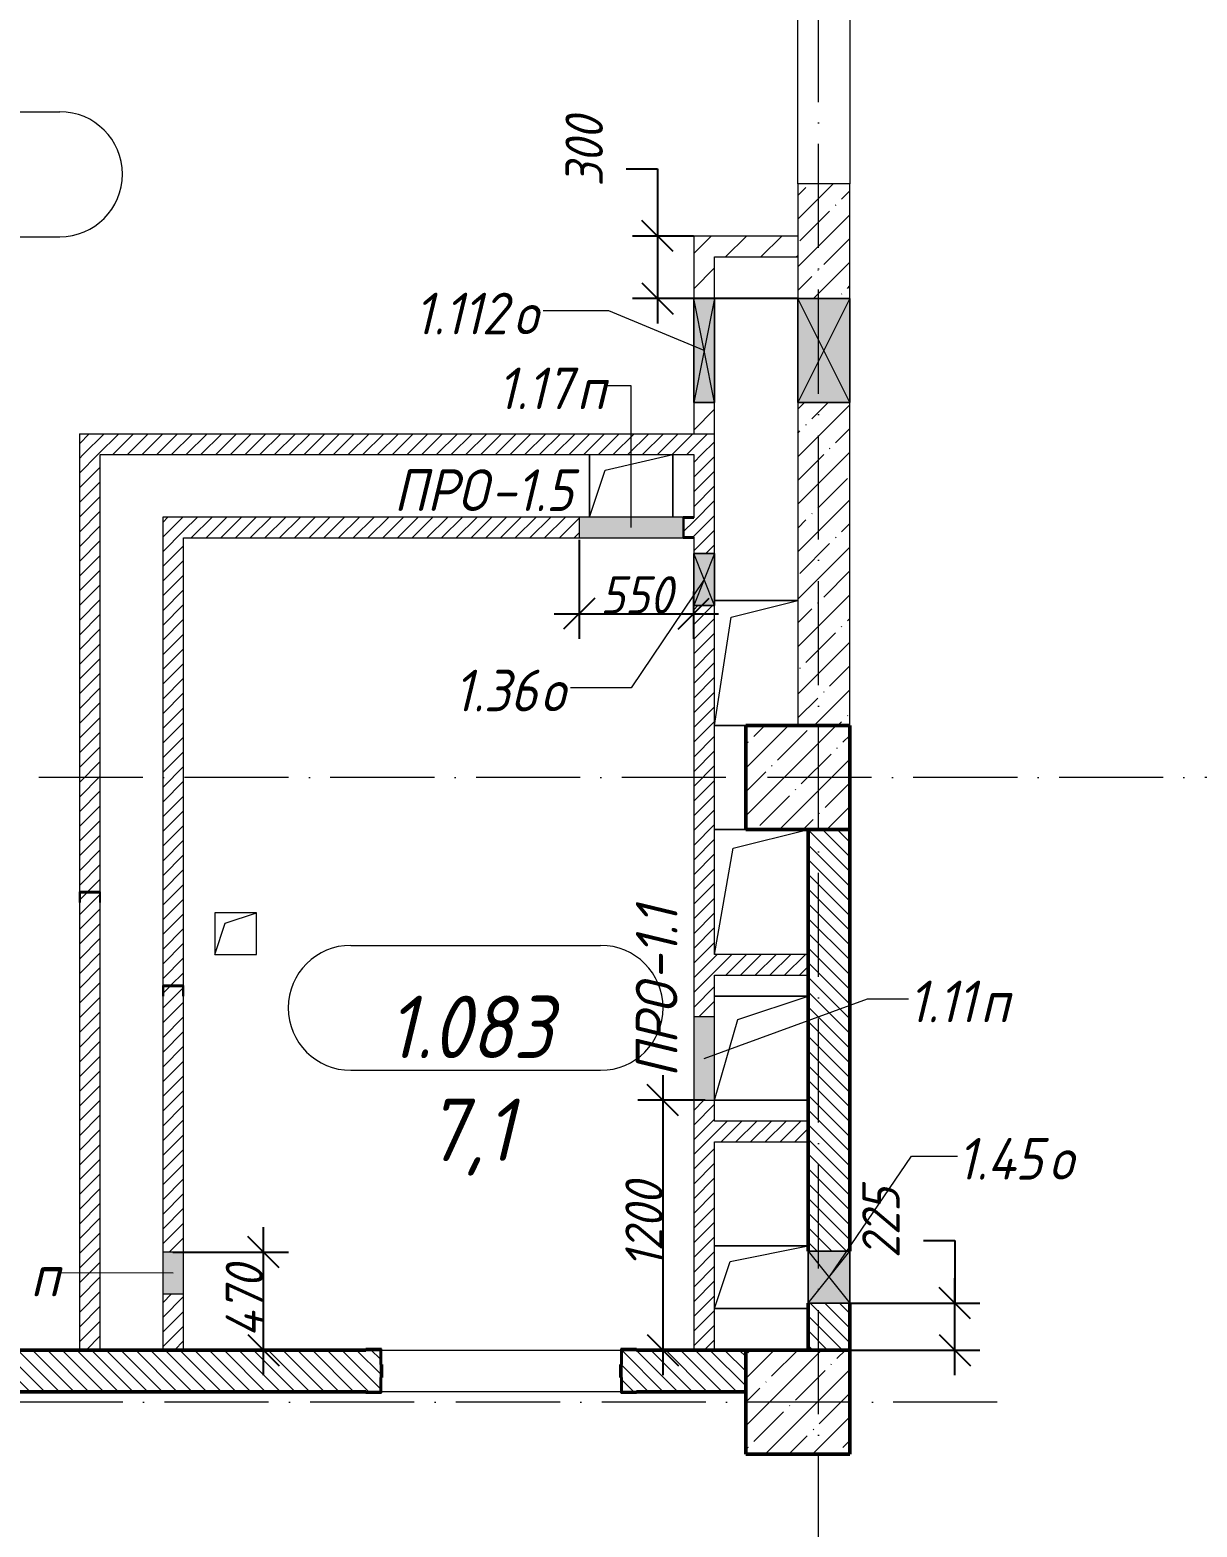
# Model space of a CAD drawing. Header units: millimetres. Extents: x -401725 to 250493, y 305116 to 802890.
# Drawn here: x -174853 to -169247, y 493897 to 501087 of the extents above; entities that cross this region are included whole.
import ezdxf

# ---------------------------------------------------------------- set-up
doc = ezdxf.new("R2010")
doc.units = ezdxf.units.MM
doc.linetypes.add('50_200_ШТРИХ_1Т_ш5_п1_п1_', pattern=[700, 500, -100, 0, -100])
for name, color, linetype, lineweight in [('A-____-____-DIMS', 7, 'Continuous', 9), ('A-DETL-GENF-OTLN', 7, 'Continuous', 9), ('A-FLOR-____-OTLN', 7, 'Continuous', 9), ('A-GENM-____-MCUT', 7, 'Continuous', 25), ('A-GENM-____-OTLN', 7, 'Continuous', 9), ('A-GENM-____-OTLN-1', 7, 'Continuous', 25), ('A-GLAZ-____-IDEN', 7, 'Continuous', 9), ('A-GLAZ-____-OTLN', 7, 'Continuous', 9), ('A-WALL-____-MCUT-1', 7, 'Continuous', 9), ('A-WALL-____-MCUT-2', 7, 'Continuous', 50), ('A-WALL-____-OTLN', 7, 'Continuous', 9), ('A-WALL-____-PATT-1', 7, 'Continuous', 9), ('A-WALL-FNSH-MCUT-1', 7, 'Continuous', 9), ('I-WALL-____-OTLN', 7, 'Continuous', 9), ('S-COLS-____-MCUT', 7, 'Continuous', 50), ('S-COLS-____-OTLN', 7, 'Continuous', 9), ('S-GRID-____-OTLN-1', 7, '50_200_ШТРИХ_1Т_ш5_п1_п1_', 9)]:
    doc.layers.add(name, color=color, linetype=linetype, lineweight=lineweight)
doc.layers.add('A-AREA-IDEN-1', color=7, linetype='Continuous', lineweight=9, true_color=0x000000)
doc.layers.add('A-GLAZ-____-OTLN-1', color=7, linetype='Continuous', lineweight=9, true_color=0xc0c0c0)
doc.styles.add('ISOCPEUR_I', font='isocpeui.ttf', dxfattribs={"width": 0.9, "height": 2.5})
doc.styles.add('ISOCPEUR_I_10', font='isocpeui.ttf', dxfattribs={"width": 0.9, "height": 180})
doc.styles.add('ISOCPEUR_I_9', font='isocpeui.ttf', dxfattribs={"width": 0.9, "height": 250})
doc.dimstyles.new('ISO-1_8_0_9К_СРЕДНИЙ_Кладочные_3', dxfattribs={"dimscale": 304.8, "dimtxt": 179.276612, "dimasz": 0.492126, "dimexe": 0.393701, "dimexo": 0, "dimgap": 0, "dimtad": 1, "dimdec": 3, "dimrnd": 0.001, "dimdsep": 46, "dimtxsty": 'ISOCPEUR_I_10', "dimblk1": 'OBLIQUE', "dimblk2": 'OBLIQUE', "dimsah": 1, "dimcen": 0.09, "dimdle": 0.393701, "dimazin": 0, "dimtfac": 1, "dimtdec": 4, "dimtix": 1, "dimtmove": 0, "dimatfit": 3, "dimfxl": 1, "dimtvp": 1, "dimtolj": 1, "dimtzin": 0, "dimarcsym": 2})
doc.dimstyles.new('ISO-1_8_0_9К_СРЕДНИЙ_Кладочные_4', dxfattribs={"dimscale": 304.8, "dimtxt": 179.276612, "dimasz": 0.492126, "dimexe": 0.393701, "dimexo": 0, "dimgap": 0, "dimtad": 1, "dimdec": 3, "dimrnd": 0.001, "dimdsep": 46, "dimtxsty": 'ISOCPEUR_I_10', "dimblk1": 'OBLIQUE', "dimblk2": 'OBLIQUE', "dimsah": 1, "dimcen": 0.09, "dimdle": 0.393701, "dimazin": 0, "dimtfac": 1, "dimtdec": 4, "dimtix": 1, "dimtmove": 1, "dimatfit": 3, "dimfxl": 1, "dimtvp": 1, "dimtolj": 1, "dimtzin": 0, "dimarcsym": 2})
pattern_1 = [(135, (-176515.067, 459015.94), (-35.35534, -35.35534), [])]
pattern_2 = [(45, (-176515.067, 459015.94), (-35.35534, 35.35534), [])]
pattern_3 = [(45, (-176515.07, 459015.94), (-84.8528, 84.8528), [])]

# ---------------------------------------------------------------- blocks, each defined once
blk = doc.blocks.new('BSC_Колонна _Прямоугольная - 500х500-V56-АР1_План отверстий 1 этажа в осях 1-64_А-ГГ')
at = {"layer": 'S-COLS-____-OTLN'}
h = blk.add_hatch(dxfattribs=at)
h.set_pattern_fill('FP_88', color=256, style=0, pattern_type=2)
h.set_pattern_definition([(45, (-5350, -35481.04), (-114.04925, 114.04925), []), (45, (-5235.95, -35481.04), (-114.04925, 114.04925), [201.613, -40.323, 3.353, -36.97])])
h.paths.add_polyline_path([(-250, -250), (250, -250), (250, 250), (-250, 250)], flags=0)
at = {"layer": 'S-COLS-____-MCUT'}
for p, q in [((250, 250), (-250, 250)), ((-250, 250), (-250, -250)), ((250, -250), (250, 250)), ((-250, -250), (250, -250))]:
    blk.add_line(p, q, dxfattribs=at)
blk = doc.blocks.new('BSC_Колонна _Прямоугольная - 500х500-V111-АР1_План отверстий 1 этажа в осях 1-64_А-ГГ')
at = {"layer": 'S-COLS-____-OTLN'}
h = blk.add_hatch(dxfattribs=at)
h.set_pattern_fill('FP_143', color=256, style=0, pattern_type=2)
h.set_pattern_definition([(45, (-5350, -38481.04), (-114.04925, 114.04925), []), (45, (-5235.95, -38481.04), (-114.04925, 114.04925), [201.613, -40.323, 3.353, -36.97])])
h.paths.add_polyline_path([(-250, -250), (250, -250), (250, 250), (-250, 250), (-250, 93.2)], flags=0)
at = {"layer": 'S-COLS-____-MCUT'}
for p, q in [((250, 250), (-250, 250)), ((-250, 250), (-250, -250)), ((250, -250), (250, 250)), ((-250, -250), (250, -250))]:
    blk.add_line(p, q, dxfattribs=at)
blk = doc.blocks.new('154_Фахверк_СКБ_Швеллер - Тип_100_4010-27789772-АР1_План отверстий 1 этажа в осях 1-64_А-ГГ')
at = {"layer": 'A-GENM-____-MCUT'}
for p, q in [((175, 50), (125, 50)), ((125, 50), (125, -50)), ((128, 47), (175, 47)), ((128, -47), (128, 47)), ((175, 47), (175, 50)), ((125, -50), (175, -50)), ((175, -47), (128, -47)), ((175, -50), (175, -47))]:
    blk.add_line(p, q, dxfattribs=at)
blk = doc.blocks.new('154_Стойка_СКБ_Уголок - СМ-2230_200-28216496-АР1_План отверстий 1 этажа в осях 1-64_А-ГГ')
at = {"layer": 'A-GENM-____-MCUT'}
for p, q in [((125, 156), (125, 81)), ((200, 156), (125, 156)), ((131, 81), (131, 150)), ((131, 150), (200, 150)), ((200, 150), (200, 156)), ((125, 81), (131, 81)), ((131, 19), (125, 19)), ((125, 19), (125, -56)), ((131, -50), (131, 19)), ((125, -56), (200, -56)), ((200, -50), (131, -50)), ((200, -56), (200, -50))]:
    blk.add_line(p, q, dxfattribs=at)
blk = doc.blocks.new('AR_Отверстие Ниша - Лючок-32405406-АР1_План отверстий 1 этажа в осях 1-64_А-ГГ')
at = {"layer": 'A-GLAZ-____-OTLN'}
blk.add_hatch(color=256, dxfattribs=at).paths.add_polyline_path([(200, -50), (200, 50), (-200, 50), (-200, -50)], flags=0)
for p, q in [((200, 50), (-200, 50)), ((-200, 50), (-200, -50)), ((200, -50), (200, 50)), ((-200, -50), (200, -50))]:
    blk.add_line(p, q, dxfattribs=at)
blk = doc.blocks.new('AR_Отверстие Ниша - Лючок-32402102-АР1_План отверстий 1 этажа в осях 1-64_А-ГГ')
at = {"layer": 'A-GLAZ-____-OTLN'}
blk.add_hatch(color=256, dxfattribs=at).paths.add_polyline_path([(250, -50), (250, 50), (-250, 50), (-250, -50)], flags=0)
for p, q in [((250, 50), (-250, 50)), ((-250, 50), (-250, -50)), ((-250, -50), (250, -50))]:
    blk.add_line(p, q, dxfattribs=at)
blk = doc.blocks.new('AR_Отверстие Ниша - Лючок-32402131-АР1_План отверстий 1 этажа в осях 1-64_А-ГГ')
at = {"layer": 'A-GLAZ-____-OTLN'}
blk.add_hatch(color=256, dxfattribs=at).paths.add_polyline_path([(-100, -50), (100, -50), (100, 50), (-100, 50)], flags=0)
for p, q in [((100, 50), (-100, 50)), ((-100, 50), (-100, -50)), ((100, -50), (100, 50)), ((-100, -50), (100, -50))]:
    blk.add_line(p, q, dxfattribs=at)
blk = doc.blocks.new('154_Фахверк_СКБ_Швеллер - Тип_100_4010_1-28088705-АР1_План отверстий 1 этажа в осях 1-64_А-ГГ')
at = {"layer": 'A-GENM-____-MCUT'}
for p, q in [((175, 50), (125, 50)), ((125, 50), (125, -50)), ((128, 47), (175, 47)), ((128, -47), (128, 47)), ((175, 47), (175, 50)), ((125, -50), (175, -50)), ((175, -47), (128, -47)), ((175, -50), (175, -47))]:
    blk.add_line(p, q, dxfattribs=at)
blk = doc.blocks.new('AR_Отверстие прямоугольное _в плите_ - AR_Отверстие прямоугольное _в плите_-30459214-АР1_План отверстий 1 этажа в осях 1-64_А-ГГ')
at = {"layer": 'A-GENM-____-OTLN'}
for p, q in [((-200, 150), (-200, -150)), ((-125, 75), (200, 150)), ((200, -150), (200, 150)), ((-200, -150), (-125, 75))]:
    blk.add_line(p, q, dxfattribs=at)
blk = doc.blocks.new('AR_Отверстие прямоугольное _в плите_ - AR_Отверстие прямоугольное _в плите_-30459597-АР1_План отверстий 1 этажа в осях 1-64_А-ГГ')
at = {"layer": 'A-GENM-____-OTLN'}
for p, q in [((100, 100), (-100, 100)), ((-100, 100), (-100, -100)), ((-50, 50), (100, 100)), ((100, -100), (100, 100)), ((-100, -100), (-50, 50)), ((-100, -100), (100, -100))]:
    blk.add_line(p, q, dxfattribs=at)
blk = doc.blocks.new('AR_Отверстие прямоугольное _в плите_ - AR_Отверстие прямоугольное _в плите_-30459894-АР1_План отверстий 1 этажа в осях 1-64_А-ГГ')
at = {"layer": 'A-GENM-____-OTLN'}
for p, q in [((225, 250), (-225, 250)), ((-112.5, 137.5), (225, 250)), ((-225, -250), (-112.5, 137.5)), ((-225, -250), (225, -250))]:
    blk.add_line(p, q, dxfattribs=at)
blk = doc.blocks.new('AR_Отверстие прямоугольное _в стене__БезПР - AR_Отверстие прямоугольное _в стене__БезПР-30460137-АР1_План отверстий 1 этажа в осях 1-64_А-ГГ')
at = {"layer": 'A-GLAZ-____-OTLN-1'}
blk.add_hatch(color=256, dxfattribs=at).paths.add_polyline_path([(250, -125), (250, 125), (-250, 125), (-250, -125)], flags=0)
at = {"layer": 'A-DETL-GENF-OTLN'}
for p, q in [((-250, -125), (-250, 125)), ((-250, 125), (250, 125)), ((250, 125), (-250, -125)), ((-250, 125), (250, -125)), ((250, 125), (-250, 125)), ((-250, 125), (-250, -125)), ((250, 125), (250, -125)), ((250, -125), (250, 125)), ((250, -125), (-250, -125)), ((-250, -125), (250, -125))]:
    blk.add_line(p, q, dxfattribs=at)
at = {"layer": 'A-GLAZ-____-OTLN'}
blk.add_line((250, 125), (-250, 125), dxfattribs=at)
blk = doc.blocks.new('AR_Отверстие прямоугольное _в плите_ - AR_Отверстие прямоугольное _в плите_-30552564-АР1_План отверстий 1 этажа в осях 1-64_А-ГГ')
at = {"layer": 'A-GENM-____-OTLN'}
for p, q in [((200, 300), (-200, 300)), ((-120, 220), (200, 300)), ((-200, -300), (-120, 220)), ((-200, -300), (-50, -300))]:
    blk.add_line(p, q, dxfattribs=at)
blk = doc.blocks.new('AR_Отверстие прямоугольное _в плите_ - AR_Отверстие прямоугольное _в плите_-30552643-АР1_План отверстий 1 этажа в осях 1-64_А-ГГ')
at = {"layer": 'A-GENM-____-OTLN'}
for p, q in [((225, 300), (-225, 300)), ((-135, 210), (225, 300)), ((-224.9, -299.7), (-135, 210))]:
    blk.add_line(p, q, dxfattribs=at)
blk = doc.blocks.new('AR_Отверстие прямоугольное _в плите_ - AR_Отверстие прямоугольное _в плите_-30552670-АР1_План отверстий 1 этажа в осях 1-64_А-ГГ')
at = {"layer": 'A-GENM-____-OTLN'}
for p, q in [((225, 150), (-225, 150)), ((-150, 75), (225, 150)), ((-225, -150), (-150, 75)), ((-225, -150), (225, -150))]:
    blk.add_line(p, q, dxfattribs=at)
blk = doc.blocks.new('AR_Отверстие прямоугольное _в стене__БезПР - AR_Отверстие прямоугольное _в стене__БезПР-36427681-АР1_План отверстий 1 этажа в осях 1-64_А-ГГ')
at = {"layer": 'A-GLAZ-____-OTLN'}
blk.add_hatch(color=256, dxfattribs=at).paths.add_polyline_path([(-125, -100), (125, -100), (125, 100), (-125, 100)], flags=0)
at = {"layer": 'A-DETL-GENF-OTLN'}
for p, q in [((-125, -100), (-125, 100)), ((-125, 100), (125, 100)), ((125, 100), (-125, -100)), ((-125, 100), (125, -100)), ((125, 100), (-125, 100)), ((-125, 100), (-125, -100)), ((125, 100), (125, -100)), ((125, -100), (125, 100)), ((125, -100), (-125, -100)), ((-125, -100), (125, -100))]:
    blk.add_line(p, q, dxfattribs=at)
at = {"layer": 'A-GLAZ-____-OTLN'}
blk.add_line((125, 100), (-125, 100), dxfattribs=at)
blk = doc.blocks.new('AR_Отверстие прямоугольное _в стене__БезПР - AR_Отверстие прямоугольное _в стене__БезПР-36428202-АР1_План отверстий 1 этажа в осях 1-64_А-ГГ')
at = {"layer": 'A-GLAZ-____-OTLN'}
blk.add_hatch(color=256, dxfattribs=at).paths.add_polyline_path([(125, 50), (-125, 50), (-125, -50), (125, -50)], flags=0)
at = {"layer": 'A-DETL-GENF-OTLN'}
for p, q in [((-125, -50), (-125, 50)), ((-125, 50), (125, 50)), ((125, 50), (-125, -50)), ((-125, 50), (125, -50)), ((125, 50), (-125, 50)), ((-125, 50), (-125, -50)), ((125, 50), (125, -50)), ((125, -50), (125, 50)), ((125, -50), (-125, -50)), ((-125, -50), (125, -50))]:
    blk.add_line(p, q, dxfattribs=at)
blk = doc.blocks.new('AR_Отверстие прямоугольное _в стене__БезПР - AR_Отверстие прямоугольное _в стене__БезПР-36427725-АР1_План отверстий 1 этажа в осях 1-64_А-ГГ')
at = {"layer": 'A-GLAZ-____-OTLN'}
blk.add_hatch(color=256, dxfattribs=at).paths.add_polyline_path([(250, -50), (250, 50), (-250, 50), (-250, -50)], flags=0)
at = {"layer": 'A-DETL-GENF-OTLN'}
for p, q in [((-250, -50), (-250, 50)), ((-250, 50), (250, 50)), ((250, 50), (-250, -50)), ((-250, 50), (250, -50)), ((250, 50), (-250, 50)), ((-250, 50), (-250, -50)), ((250, 50), (250, -50)), ((250, -50), (250, 50)), ((250, -50), (-250, -50)), ((-250, -50), (250, -50))]:
    blk.add_line(p, q, dxfattribs=at)
at = {"layer": 'A-GLAZ-____-OTLN'}
blk.add_line((250, 50), (-250, 50), dxfattribs=at)
blk = doc.blocks.new('_Oblique')
at = {"color": 0, "linetype": 'ByBlock', "lineweight": -2}
blk.add_line((-0.5, -0.5), (0.5, 0.5), dxfattribs=at)
blk = doc.blocks.new('*D13377')
at = {"layer": 'A-____-____-DIMS', "color": 0, "lineweight": -2, "transparency": 16777216}
for p, q in [((-171813.1, 496067), (-171813.1, 494627)), ((-171609.1, 495947), (-171933.1, 495947)), ((-171707, 494747), (-171933.1, 494747))]:
    blk.add_line(p, q, dxfattribs=at)
at = {"layer": 'Defpoints', "color": 0, "transparency": 16777216}
for p in [(-171609.1, 495947), (-171813.1, 494747), (-171707, 494747)]:
    blk.add_point(p, dxfattribs=at)
at = {"layer": 'A-____-____-DIMS', "color": 0, "lineweight": -2, "transparency": 16777216, "xscale": 150, "yscale": 150, "zscale": 150}
for p, rotation in [((-171813.1, 495947), 90), ((-171813.1, 494747), 270)]:
    blk.add_blockref('_Oblique', p, dxfattribs=dict(at, rotation=rotation))
at = {"layer": 'A-____-____-DIMS', "color": 0, "transparency": 16777216, "insert": (-171903.1, 495347), "char_height": 180, "width": 504.733, "attachment_point": 5, "rotation": 90, "style": 'ISOCPEUR_I_10'}
blk.add_mtext('\\A1;1200', dxfattribs=at)
blk = doc.blocks.new('*D13378')
at = {"layer": 'A-____-____-DIMS', "color": 0, "lineweight": -2, "transparency": 16777216}
for p, q in [((-173731.6, 494627), (-173731.6, 495337)), ((-174166.4, 495217), (-173611.6, 495217)), ((-174115.1, 494747), (-173611.6, 494747))]:
    blk.add_line(p, q, dxfattribs=at)
at = {"layer": 'Defpoints', "color": 0, "transparency": 16777216}
for p in [(-174166.4, 495217), (-173731.6, 495217), (-174115.1, 494747)]:
    blk.add_point(p, dxfattribs=at)
at = {"layer": 'A-____-____-DIMS', "color": 0, "lineweight": -2, "transparency": 16777216, "xscale": 150, "yscale": 150, "zscale": 150}
for p, rotation in [((-173731.6, 495217), 90), ((-173731.6, 494747), 270)]:
    blk.add_blockref('_Oblique', p, dxfattribs=dict(at, rotation=rotation))
at = {"layer": 'A-____-____-DIMS', "color": 0, "transparency": 16777216, "insert": (-173822.8, 494982), "char_height": 180, "width": 426.127, "attachment_point": 5, "rotation": 90, "style": 'ISOCPEUR_I_10'}
blk.add_mtext('\\A1;470', dxfattribs=at)
blk = doc.blocks.new('*D13379')
at = {"layer": 'A-____-____-DIMS', "color": 0, "lineweight": -2, "transparency": 16777216}
for p, q in [((-172215.1, 498637.9), (-172215.1, 498163.3)), ((-171665.1, 498389.4), (-171665.1, 498163.3)), ((-172335.1, 498283.3), (-171545.1, 498283.3))]:
    blk.add_line(p, q, dxfattribs=at)
at = {"layer": 'Defpoints', "color": 0, "transparency": 16777216}
for p in [(-172215.1, 498637.9), (-171665.1, 498389.4), (-171665.1, 498283.3)]:
    blk.add_point(p, dxfattribs=at)
at = {"layer": 'A-____-____-DIMS', "color": 0, "lineweight": -2, "transparency": 16777216, "xscale": 150, "yscale": 150, "zscale": 150, "rotation": 180}
blk.add_blockref('_Oblique', (-172215.1, 498283.3), dxfattribs=at)
at = {"layer": 'A-____-____-DIMS', "color": 0, "lineweight": -2, "transparency": 16777216, "xscale": 150, "yscale": 150, "zscale": 150}
blk.add_blockref('_Oblique', (-171665.1, 498283.3), dxfattribs=at)
at = {"layer": 'A-____-____-DIMS', "color": 0, "transparency": 16777216, "insert": (-171940.1, 498373.3), "char_height": 180, "width": 409.578, "attachment_point": 5, "style": 'ISOCPEUR_I_10'}
blk.add_mtext('\\A1;550', dxfattribs=at)
blk = doc.blocks.new('*D13466')
at = {"layer": 'A-____-____-DIMS', "color": 0, "lineweight": -2, "transparency": 16777216}
for p, q in [((-170561.2, 495273.5), (-170411.2, 495273.5)), ((-170411.2, 495273.5), (-170411.2, 494972)), ((-170411.2, 494627), (-170411.2, 495092)), ((-170915.1, 494972), (-170291.2, 494972)), ((-170915.1, 494747), (-170291.2, 494747))]:
    blk.add_line(p, q, dxfattribs=at)
at = {"layer": 'Defpoints', "color": 0, "transparency": 16777216}
for p in [(-170915.1, 494972), (-170411.2, 494972), (-170915.1, 494747)]:
    blk.add_point(p, dxfattribs=at)
at = {"layer": 'A-____-____-DIMS', "color": 0, "lineweight": -2, "transparency": 16777216, "xscale": 150, "yscale": 150, "zscale": 150}
for p, rotation in [((-170411.2, 494972), 90), ((-170411.2, 494747), 270)]:
    blk.add_blockref('_Oblique', p, dxfattribs=dict(at, rotation=rotation))
at = {"layer": 'A-____-____-DIMS', "color": 0, "transparency": 16777216, "insert": (-170855.6, 495188.7), "char_height": 180, "width": 409.578, "attachment_point": 1, "rotation": 90, "line_spacing_factor": 1.149209, "style": 'ISOCPEUR_I_10'}
blk.add_mtext('\\A1;225', dxfattribs=at)
blk = doc.blocks.new('*D13467')
at = {"layer": 'A-____-____-DIMS', "color": 0, "lineweight": -2, "transparency": 16777216}
for p, q in [((-171988.8, 500419.1), (-171838.8, 500419.1)), ((-171838.8, 500419.1), (-171838.8, 500097)), ((-171838.8, 500217), (-171838.8, 499677)), ((-171665.1, 500097), (-171958.8, 500097)), ((-171165.1, 499797), (-171958.8, 499797))]:
    blk.add_line(p, q, dxfattribs=at)
at = {"layer": 'Defpoints', "color": 0, "transparency": 16777216}
for p in [(-171665.1, 500097), (-171838.8, 499797), (-171165.1, 499797)]:
    blk.add_point(p, dxfattribs=at)
at = {"layer": 'A-____-____-DIMS', "color": 0, "lineweight": -2, "transparency": 16777216, "xscale": 150, "yscale": 150, "zscale": 150}
for p, rotation in [((-171838.8, 500097), 90), ((-171838.8, 499797), 270)]:
    blk.add_blockref('_Oblique', p, dxfattribs=dict(at, rotation=rotation))
at = {"layer": 'A-____-____-DIMS', "color": 0, "transparency": 16777216, "insert": (-172280.9, 500334.3), "char_height": 180, "width": 409.578, "attachment_point": 1, "rotation": 90, "line_spacing_factor": 1.149209, "style": 'ISOCPEUR_I_10'}
blk.add_mtext('\\A1;300', dxfattribs=at)
blk = doc.blocks.new('AAR_СКБ_Марка_помещения_1_5 ммп - Номер _ Площадь-27962135-АИ_План этажа_Стены_1')
at = {"layer": 'A-AREA-IDEN-1'}
for p, q in [((-2.987, 3), (3.013, 3)), ((-2.987, 0), (3.013, 0))]:
    blk.add_line(p, q, dxfattribs=at)
for centre, start, end in [((-2.987, 1.5), 90, 270), ((3.013, 1.5), 270, 90)]:
    blk.add_arc(centre, 1.5, start, end, dxfattribs=at)

msp = doc.modelspace()

# ---------------------------------------------------------------- hatches: boundary and pattern name
at = {"layer": 'A-WALL-____-PATT-1'}
h = msp.add_hatch(dxfattribs=at)
h.set_pattern_fill('FP_27', color=256, style=0, pattern_type=2)
h.set_pattern_definition([(45, (-176515.07, 459015.94), (-114.04925, 114.04925), []), (45, (-176401.02, 459015.94), (-114.04925, 114.04925), [201.612, -40.322, 3.353, -36.97])])
h.paths.add_polyline_path([(-170915.0675, 497746.983), (-170915.0675, 499296.983), (-171165.0675, 499296.983), (-171165.0675, 497746.983)], flags=0)
h.paths.add_polyline_path([(-171112.1829, 499796.983), (-170915.0675, 499796.983), (-170915.0675, 500346.983), (-171165.0675, 500346.983), (-171165.0675, 499796.983)], flags=0)
h.paths.add_polyline_path([(-170915.0675, 502046.983), (-170915.0675, 502746.983), (-171165.0675, 502746.983), (-171165.0675, 502046.983)], flags=0)
h = msp.add_hatch(dxfattribs=at)
h.set_pattern_fill('FP_4', color=256, style=0, pattern_type=2)
h.set_pattern_definition(pattern_3)
h.paths.add_polyline_path([(-171665.0675, 499146.983), (-171565.0675, 499146.983), (-171565.0675, 499296.983), (-171665.0675, 499296.983)], flags=0)
h.paths.add_polyline_path([(-171588.5969, 499796.983), (-171565.0675, 499796.983), (-171565.0675, 500096.983), (-171665.0675, 500096.983), (-171665.0675, 499796.983)], flags=0)
h = msp.add_hatch(dxfattribs=at)
h.set_pattern_fill('FP_4', color=256, style=0, pattern_type=2)
h.set_pattern_definition(pattern_3)
h.paths.add_polyline_path([(-171565.0675, 499996.983), (-171165.0675, 499996.983), (-171165.0675, 500096.983), (-171565.0675, 500096.983)], flags=0)
h = msp.add_hatch(dxfattribs=at)
h.set_pattern_fill('FP_5', color=256, style=0, pattern_type=2)
h.set_pattern_definition(pattern_2)
h.paths.add_polyline_path([(-171665.0675, 499046.983), (-171565.0675, 499046.983), (-171565.0675, 499146.983), (-174615.0675, 499146.983), (-174615.0675, 499046.983), (-172995.089, 499046.983)], flags=0)
h = msp.add_hatch(dxfattribs=at)
h.set_pattern_fill('FP_5', color=256, style=0, pattern_type=2)
h.set_pattern_definition(pattern_2)
h.paths.add_polyline_path([(-174615.0675, 494746.983), (-174515.0675, 494746.983), (-174515.0675, 496896.983), (-174518.0675, 496896.983), (-174518.0675, 496943.983), (-174612.0675, 496943.983), (-174612.0675, 496896.983), (-174615.0675, 496896.983), (-174615.0675, 495870.1748)], flags=0)
h.paths.add_polyline_path([(-174515.0675, 496946.983), (-174515.0675, 499046.983), (-174615.0675, 499046.983), (-174615.0675, 496946.983), (-174518.0675, 496946.983)], flags=0)
h = msp.add_hatch(dxfattribs=at)
h.set_pattern_fill('FP_5', color=256, style=0, pattern_type=2)
h.set_pattern_definition(pattern_2)
h.paths.add_polyline_path([(-171665.0675, 494746.983), (-171565.0675, 494746.983), (-171565.0675, 495946.983), (-171665.0675, 495946.983)], flags=0)
h.paths.add_polyline_path([(-171580.8569, 496346.983), (-171565.0675, 496346.983), (-171565.0675, 498321.983), (-171665.0675, 498321.983), (-171665.0675, 496346.983)], flags=0)
h.paths.add_polyline_path([(-171661.3175, 498571.983), (-171565.0675, 498571.983), (-171565.0675, 499046.983), (-171665.0675, 499046.983), (-171665.0675, 498571.983)], flags=0)
h = msp.add_hatch(dxfattribs=at)
h.set_pattern_fill('FP_5', color=256, style=0, pattern_type=2)
h.set_pattern_definition(pattern_2)
h.paths.add_polyline_path([(-174215.0675, 494746.983), (-174115.0675, 494746.983), (-174115.0675, 495016.983), (-174215.0675, 495016.983)], flags=0)
h.paths.add_polyline_path([(-174203.0162, 495216.983), (-174115.0675, 495216.983), (-174115.0675, 496446.983), (-174118.0675, 496446.983), (-174118.0675, 496493.983), (-174212.0675, 496493.983), (-174212.0675, 496446.983), (-174215.0675, 496446.983), (-174215.0675, 495216.983)], flags=0)
h.paths.add_polyline_path([(-174115.0675, 496496.983), (-174115.0675, 498746.983), (-174215.0675, 498746.983), (-174215.0675, 496496.983), (-174118.0675, 496496.983)], flags=0)
h = msp.add_hatch(dxfattribs=at)
h.set_pattern_fill('FP_5', color=256, style=0, pattern_type=2)
h.set_pattern_definition(pattern_2)
h.paths.add_polyline_path([(-172215.0675, 498646.983), (-172215.0675, 498746.983), (-174115.0675, 498746.983), (-174115.0675, 498646.983), (-172995.089, 498646.983)], flags=0)
h.paths.add_polyline_path([(-171665.0675, 498649.983), (-171665.0675, 498743.983), (-171712.0675, 498743.983), (-171712.0675, 498649.983)], flags=0)
h = msp.add_hatch(dxfattribs=at)
h.set_pattern_fill('FP_6', color=256, style=0, pattern_type=2)
h.set_pattern_definition(pattern_1)
h.paths.add_polyline_path([(-171115.0675, 494746.983), (-170915.0675, 494746.983), (-170915.0675, 494971.983), (-171115.0675, 494971.983)], flags=0)
h.paths.add_polyline_path([(-171115.0675, 495221.983), (-170915.0675, 495221.983), (-170915.0675, 497246.983), (-171115.0675, 497246.983)], flags=0)
h = msp.add_hatch(dxfattribs=at)
h.set_pattern_fill('FP_5', color=256, style=0, pattern_type=2)
h.set_pattern_definition(pattern_2)
h.paths.add_polyline_path([(-171115.0675, 496546.983), (-171115.0675, 496646.983), (-171565.0675, 496646.983), (-171565.0675, 496546.983), (-171227.6247, 496546.983)], flags=0)
h = msp.add_hatch(dxfattribs=at)
h.set_pattern_fill('FP_5', color=256, style=0, pattern_type=2)
h.set_pattern_definition(pattern_2)
h.paths.add_polyline_path([(-171115.0675, 495746.983), (-171115.0675, 495846.983), (-171565.0675, 495846.983), (-171565.0675, 495746.983), (-171227.6247, 495746.983)], flags=0)
h = msp.add_hatch(dxfattribs=at)
h.set_pattern_fill('FP_6', color=256, style=0, pattern_type=2)
h.set_pattern_definition(pattern_1)
h.paths.add_polyline_path([(-171415.0675, 494546.983), (-171415.0675, 494746.983), (-172009.0675, 494746.983), (-172009.0675, 494677.983), (-172015.0675, 494677.983), (-172015.0675, 494615.983), (-172009.0675, 494615.983), (-172009.0675, 494546.983), (-171809.0675, 494546.983)], flags=0)
h.paths.add_polyline_path([(-173240.0675, 494546.983), (-173171.0675, 494546.983), (-173171.0675, 494615.983), (-173165.0675, 494615.983), (-173165.0675, 494677.983), (-173171.0675, 494677.983), (-173171.0675, 494746.983), (-175170.0675, 494746.983), (-175170.0675, 494677.983), (-175176.0675, 494677.983), (-175176.0675, 494746.983), (-178465.0675, 494746.983), (-178465.0675, 494546.983), (-175176.0675, 494546.983), (-175176.0675, 494615.983), (-175170.0675, 494615.983), (-175170.0675, 494546.983), (-174762.5533, 494546.983)], flags=0)

# ---------------------------------------------------------------- linework, layer by layer
at = {"layer": 'A-FLOR-____-OTLN'}
for p, q in [((-172165.0675, 498746.983), (-172165.0675, 499046.983)), ((-171765.0675, 499046.983), (-171765.0675, 498746.983)), ((-171565.0675, 498346.983), (-171165.0675, 498346.983)), ((-171415.0675, 497746.983), (-171565.0675, 497746.983)), ((-171565.0675, 497246.6355), (-171115.0675, 497246.6355)), ((-171565.0675, 496446.983), (-171115.0675, 496446.983)), ((-171115.0675, 495946.983), (-171565.0675, 495946.983)), ((-171565.0675, 495246.983), (-171115.0675, 495246.983)), ((-171115.0675, 494946.983), (-171565.0675, 494946.983))]:
    msp.add_line(p, q, dxfattribs=at)
at = {"layer": 'A-GLAZ-____-IDEN'}
for p, q in [((-172072.6819, 499737.0571), (-172387.602, 499737.0571)), ((-171615.0675, 499546.983), (-172072.6819, 499737.0571)), ((-171965.0675, 499377.9272), (-172083.4526, 499377.9272)), ((-171965.0675, 498696.983), (-171965.0675, 499377.9272)), ((-171615.0675, 498446.983), (-171965.0675, 497926.6008)), ((-171965.0675, 497926.6008), (-172256.7096, 497926.6008)), ((-171615.0675, 496146.983), (-170829.9058, 496433.5155)), ((-170829.9058, 496433.5155), (-170633.1233, 496433.5155)), ((-171015.0675, 495096.983), (-170618.4461, 495677.8801)), ((-170618.4461, 495677.8801), (-170398.6419, 495677.8801)), ((-174165.0675, 495116.983), (-174707.5943, 495117.0571))]:
    msp.add_line(p, q, dxfattribs=at)
at = {"layer": 'A-WALL-____-MCUT-1'}
for p, q in [((-170915.0675, 500346.983), (-171165.0675, 500346.983)), ((-171165.0675, 500346.983), (-171165.0675, 499796.983)), ((-170915.0675, 499796.983), (-170915.0675, 500346.983)), ((-171165.0675, 499296.983), (-171165.0675, 497746.983)), ((-170915.0675, 497746.983), (-170915.0675, 499296.983))]:
    msp.add_line(p, q, dxfattribs=at)
at = {"layer": 'A-WALL-____-MCUT-2'}
for p, q in [((-171115.0675, 497246.983), (-171115.0675, 495221.983)), ((-170915.0675, 495221.983), (-170915.0675, 497246.983)), ((-171115.0675, 494971.983), (-171115.0675, 494746.983)), ((-170915.0675, 494746.983), (-170915.0675, 494971.983)), ((-173240.0675, 494746.983), (-175170.0675, 494746.983)), ((-171415.0675, 494746.983), (-171940.0675, 494746.983)), ((-173165.0675, 494615.983), (-173165.0675, 494677.983)), ((-172015.0675, 494677.983), (-172015.0675, 494615.983)), ((-175170.0675, 494546.983), (-173240.0675, 494546.983)), ((-171940.0675, 494546.983), (-171415.0675, 494546.983))]:
    msp.add_line(p, q, dxfattribs=at)
at = {"layer": 'A-WALL-____-OTLN'}
for p, q in [((-171165.0675, 500346.983), (-171165.0675, 502046.983)), ((-170915.0675, 502046.983), (-170915.0675, 500346.983))]:
    msp.add_line(p, q, dxfattribs=at)
at = {"layer": 'A-WALL-FNSH-MCUT-1'}
for p, q in [((-171665.0675, 500096.983), (-171665.0675, 499796.983)), ((-171165.0675, 500096.983), (-171665.0675, 500096.983)), ((-171565.0675, 499796.983), (-171565.0675, 499996.983)), ((-171565.0675, 499996.983), (-171165.0675, 499996.983)), ((-171665.0675, 499296.983), (-171665.0675, 499146.983)), ((-171565.0675, 499146.983), (-171565.0675, 499296.983)), ((-174615.0675, 499146.983), (-174615.0675, 496946.983)), ((-174615.0675, 499146.983), (-171565.0675, 499146.983)), ((-171565.0675, 498571.983), (-171565.0675, 499146.983)), ((-174515.0675, 499046.983), (-171665.0675, 499046.983)), ((-174515.0675, 496946.983), (-174515.0675, 499046.983)), ((-171665.0675, 499046.983), (-171665.0675, 498746.983)), ((-174215.0675, 498746.983), (-174215.0675, 496496.983)), ((-172215.0675, 498746.983), (-174215.0675, 498746.983)), ((-174115.0675, 496496.983), (-174115.0675, 498646.983)), ((-174115.0675, 498646.983), (-172215.0675, 498646.983)), ((-171665.0675, 498646.983), (-171665.0675, 498571.983)), ((-171665.0675, 498321.983), (-171665.0675, 496346.983)), ((-171565.0675, 496646.983), (-171565.0675, 498321.983)), ((-174615.0675, 496896.983), (-174615.0675, 494746.983)), ((-174515.0675, 494746.983), (-174515.0675, 496896.983)), ((-171115.0675, 496646.983), (-171565.0675, 496646.983)), ((-171565.0675, 496346.983), (-171565.0675, 496546.983)), ((-171565.0675, 496546.983), (-171115.0675, 496546.983)), ((-174215.0675, 496446.983), (-174215.0675, 495216.983)), ((-174115.0675, 495216.983), (-174115.0675, 496446.983)), ((-171665.0675, 495946.983), (-171665.0675, 494746.983)), ((-171565.0675, 495846.983), (-171565.0675, 495946.983)), ((-171115.0675, 495846.983), (-171565.0675, 495846.983)), ((-171115.0675, 495746.983), (-171115.0675, 495846.983)), ((-171565.0675, 494746.983), (-171565.0675, 495746.983)), ((-171565.0675, 495746.983), (-171115.0675, 495746.983)), ((-174215.0675, 495016.983), (-174215.0675, 494746.983)), ((-174115.0675, 494746.983), (-174115.0675, 495016.983))]:
    msp.add_line(p, q, dxfattribs=at)
at = {"layer": 'I-WALL-____-OTLN'}
for p, q in [((-173165.0675, 494746.983), (-172015.0675, 494746.983)), ((-172015.0675, 494546.983), (-173165.0675, 494546.983))]:
    msp.add_line(p, q, dxfattribs=at)
at = {"layer": 'S-GRID-____-OTLN-1'}
for p, q in [((-171065.0675, 454533.3346), (-171065.0675, 508896.9006)), ((-149807.3283, 497496.983), (-181183.8377, 497496.983)), ((-170206.5816, 494496.983), (-181183.8377, 494496.983))]:
    msp.add_line(p, q, dxfattribs=at)

# ---------------------------------------------------------------- block references
at = {"layer": 'A-AREA-IDEN-1', "xscale": 199.9999999999999, "yscale": 199.9999999999999, "zscale": 199.9999999999999}
for p in [(-175311.678, 500093.7169), (-172714.5725, 496090.4046)]:
    msp.add_blockref('AAR_СКБ_Марка_помещения_1_5 ммп - Номер _ Площадь-27962135-АИ_План этажа_Стены_1', p, dxfattribs=at)
at = {"layer": 'A-GENM-____-OTLN'}
for name, p in [('AR_Отверстие прямоугольное _в плите_ - AR_Отверстие прямоугольное _в плите_-30459214-АР1_План отверстий 1 этажа в осях 1-64_А-ГГ', (-171965.0675, 498896.983)), ('AR_Отверстие прямоугольное _в плите_ - AR_Отверстие прямоугольное _в плите_-30552564-АР1_План отверстий 1 этажа в осях 1-64_А-ГГ', (-171365.0675, 498046.983)), ('AR_Отверстие прямоугольное _в плите_ - AR_Отверстие прямоугольное _в плите_-30552643-АР1_План отверстий 1 этажа в осях 1-64_А-ГГ', (-171340.0675, 496946.6355)), ('AR_Отверстие прямоугольное _в плите_ - AR_Отверстие прямоугольное _в плите_-30459597-АР1_План отверстий 1 этажа в осях 1-64_А-ГГ', (-173865.0675, 496746.983)), ('AR_Отверстие прямоугольное _в плите_ - AR_Отверстие прямоугольное _в плите_-30459894-АР1_План отверстий 1 этажа в осях 1-64_А-ГГ', (-171340.0675, 496196.983)), ('AR_Отверстие прямоугольное _в плите_ - AR_Отверстие прямоугольное _в плите_-30552670-АР1_План отверстий 1 этажа в осях 1-64_А-ГГ', (-171340.0675, 495096.983))]:
    msp.add_blockref(name, p, dxfattribs=at)
at = {"layer": 'A-GENM-____-OTLN-1'}
for name, p in [('154_Фахверк_СКБ_Швеллер - Тип_100_4010_1-28088705-АР1_План отверстий 1 этажа в осях 1-64_А-ГГ', (-171840.0675, 498696.983)), ('154_Стойка_СКБ_Уголок - СМ-2230_200-28216496-АР1_План отверстий 1 этажа в осях 1-64_А-ГГ', (-172140.0675, 494596.983))]:
    msp.add_blockref(name, p, dxfattribs=at)
for name, p, rotation in [('154_Фахверк_СКБ_Швеллер - Тип_100_4010-27789772-АР1_План отверстий 1 этажа в осях 1-64_А-ГГ', (-174565.0675, 497071.983), 269.9999999999999), ('154_Фахверк_СКБ_Швеллер - Тип_100_4010-27789772-АР1_План отверстий 1 этажа в осях 1-64_А-ГГ', (-174165.0675, 496621.983), 269.9999999999999), ('154_Стойка_СКБ_Уголок - СМ-2230_200-28216496-АР1_План отверстий 1 этажа в осях 1-64_А-ГГ', (-173040.0675, 494696.983), 180)]:
    msp.add_blockref(name, p, dxfattribs=dict(at, rotation=rotation))
at = {"layer": 'A-GLAZ-____-OTLN'}
for name, p, rotation in [('AR_Отверстие прямоугольное _в стене__БезПР - AR_Отверстие прямоугольное _в стене__БезПР-36427725-АР1_План отверстий 1 этажа в осях 1-64_А-ГГ', (-171615.0675, 499546.983), 269.9999999999999), ('AR_Отверстие прямоугольное _в стене__БезПР - AR_Отверстие прямоугольное _в стене__БезПР-30460137-АР1_План отверстий 1 этажа в осях 1-64_А-ГГ', (-171040.0675, 499546.983), 269.9999999999999), ('AR_Отверстие прямоугольное _в стене__БезПР - AR_Отверстие прямоугольное _в стене__БезПР-36428202-АР1_План отверстий 1 этажа в осях 1-64_А-ГГ', (-171615.0675, 498446.983), 269.9999999999999), ('AR_Отверстие Ниша - Лючок-32405406-АР1_План отверстий 1 этажа в осях 1-64_А-ГГ', (-171615.0675, 496146.983), 269.9999999999999), ('AR_Отверстие прямоугольное _в стене__БезПР - AR_Отверстие прямоугольное _в стене__БезПР-36427681-АР1_План отверстий 1 этажа в осях 1-64_А-ГГ', (-171015.0675, 495096.983), 89.99999999999991), ('AR_Отверстие Ниша - Лючок-32402131-АР1_План отверстий 1 этажа в осях 1-64_А-ГГ', (-174165.0675, 495116.983), 89.99999999999991)]:
    msp.add_blockref(name, p, dxfattribs=dict(at, rotation=rotation))
msp.add_blockref('AR_Отверстие Ниша - Лючок-32402102-АР1_План отверстий 1 этажа в осях 1-64_А-ГГ', (-171965.0675, 498696.983), dxfattribs=at)
at = {"layer": 'S-COLS-____-OTLN'}
for name, p in [('BSC_Колонна _Прямоугольная - 500х500-V111-АР1_План отверстий 1 этажа в осях 1-64_А-ГГ', (-171165.0675, 497496.983)), ('BSC_Колонна _Прямоугольная - 500х500-V56-АР1_План отверстий 1 этажа в осях 1-64_А-ГГ', (-171165.0675, 494496.983))]:
    msp.add_blockref(name, p, dxfattribs=at)

# ---------------------------------------------------------------- texts
at = {"layer": 'A-AREA-IDEN-1', "char_height": 300, "attachment_point": 8, "line_spacing_factor": 1.139951, "style": 'ISOCPEUR_I'}
for s, insert, width in [('\\pxqc,t8.46667,16.93333,25.4,33.86667,42.33333,50.8,59.26667,67.73333,76.2,84.66667,93.13333,101.6,110.06667,118.53333,127,135.46667,143.93333,152.4,160.86667,169.33333,177.8,186.26667,194.73333,203.2,211.66667,220.13333,228.6,237.06667,245.53333,254,262.46667,270.93333;{1.083}', (-172740.0015, 496148.7344), 900), ('\\pxqc,t8.46667,16.93333,25.4,33.86667,42.33333,50.8,59.26667,67.73333,76.2,84.66667,93.13333,101.6,110.06667,118.53333,127,135.46667,143.93333,152.4,160.86667,169.33333,177.8,186.26667,194.73333,203.2,211.66667,220.13333,228.6,237.06667,245.53333,254,262.46667,270.93333;{7,1}', (-172740.0015, 495584.7865), 490)]:
    msp.add_mtext(s, dxfattribs=dict(at, insert=insert, width=width))
at = {"layer": 'A-GLAZ-____-IDEN', "char_height": 200, "attachment_point": 1, "style": 'ISOCPEUR_I_9'}
for s, insert, width in [('1.112', (-173006.4525, 499824.6717), 577.215), ('\\fISOCPEUR|b0|i1|c204|p34|;\\W.9;о', (-172530.2025, 499824.6717), 158.734125), ('1.17', (-172607.8112, 499465.5418), 461.772), ('\\fISOCPEUR|b0|i1|c204|p34|;\\W.9;п', (-172226.8112, 499465.5418), 158.734125), ('ПРО', (-173105.1526, 498976.3126), 562.784625), ('-1.5', (-172640.8088, 498976.3126), 505.063125), ('1.36', (-172816.1612, 498014.2154), 505.063125), ('\\fISOCPEUR|b0|i1|c204|p34|;\\W.9;о', (-172399.4424, 498014.2154), 158.734125), ('1.11', (-170633.1233, 496521.1301), 418.480875), ('\\fISOCPEUR|b0|i1|c204|p34|;\\W.9;п', (-170287.8421, 496521.1301), 158.734125), ('1.45', (-170398.6419, 495765.4947), 533.923875), ('\\fISOCPEUR|b0|i1|c204|p34|;\\W.9;о', (-169958.1107, 495765.4947), 158.734125), ('\\fISOCPEUR|b0|i1|c204|p34|;\\W.9;п', (-174850.3838, 495204.6717), 158.734125)]:
    msp.add_mtext(s, dxfattribs=dict(at, insert=insert, width=width))
at = {"layer": 'A-GLAZ-____-IDEN', "char_height": 200, "attachment_point": 1, "rotation": 90, "style": 'ISOCPEUR_I_9'}
for s, insert, width in [('-1.1', (-171942.8783, 496521.0043), 461.772), ('ПРО', (-171942.8783, 496056.6605), 562.784625)]:
    msp.add_mtext(s, dxfattribs=dict(at, insert=insert, width=width))

# ---------------------------------------------------------------- dimensions: what is measured, and where the dimension line sits
at = {"layer": 'A-____-____-DIMS'}
for base, p1, p2, override, picture, middle in [((-171838.8365, 499796.983), (-171665.0675, 500096.983), (-171165.0675, 499796.983), {"dimpost": '<>', "dimfxl": 583.095189}, '*D13467', (-171953.9985, 500419.138)), ((-170411.2212, 494971.983), (-170915.0675, 494746.983), (-170915.0675, 494971.983), {"dimpost": '<>', "dimfxl": 225}, '*D13466', (-170526.3833, 495273.5108))]:
    dim = msp.add_linear_dim(base=base, p1=p1, p2=p2, angle=90, dimstyle='ISO-1_8_0_9К_СРЕДНИЙ_Кладочные_4', override=override, dxfattribs=at)
    dim.commit()
    dim.dimension.update_dxf_attribs({"geometry": picture, "text_midpoint": middle, "dimtype": 160, "text_rotation": 90})
dim = msp.add_linear_dim(base=(-171665.0675, 498283.2874), p1=(-172215.0675, 498637.9169), p2=(-171665.0675, 498389.3535), dimstyle='ISO-1_8_0_9К_СРЕДНИЙ_Кладочные_3', override={"dimpost": '<>', "dimfxl": 603.559254}, dxfattribs=at)
dim.commit()
dim.dimension.update_dxf_attribs({"geometry": '*D13379', "text_midpoint": (-171940.0675, 498373.2874)})
for base, p1, p2, override, picture, middle in [((-171813.0981, 494746.983), (-171609.0588, 495946.983), (-171707.0321, 494746.983), {"dimpost": '<>', "dimfxl": 1203.992842}, '*D13377', (-171903.0981, 495346.983)), ((-173731.5957, 495216.983), (-174115.0675, 494746.983), (-174166.3532, 495216.983), {"dimpost": '<>', "dimfxl": 472.789834}, '*D13378', (-173822.7548, 494981.983))]:
    dim = msp.add_linear_dim(base=base, p1=p1, p2=p2, angle=90, dimstyle='ISO-1_8_0_9К_СРЕДНИЙ_Кладочные_3', override=override, dxfattribs=at)
    dim.commit()
    dim.dimension.update_dxf_attribs({"geometry": picture, "text_midpoint": middle})

doc.saveas('drawing.dxf')
